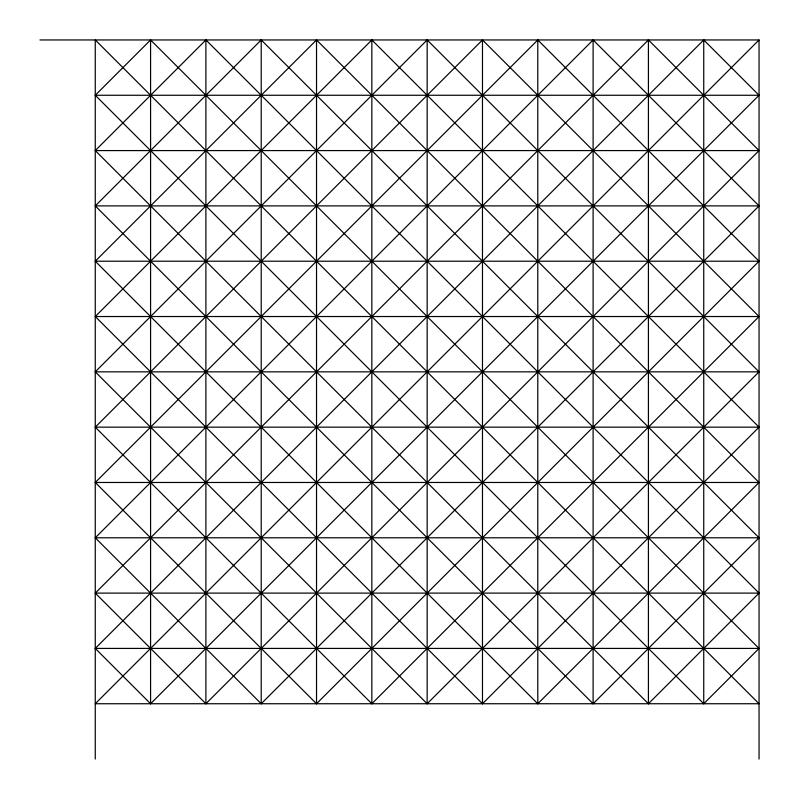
<?xml version="1.0" encoding="UTF-8"?>
<svg xmlns="http://www.w3.org/2000/svg" width="799" height="799" viewBox="0 0 799 799"><rect width="100%" height="100%" fill="white"/><g stroke="black" fill="none" stroke-linecap="round" stroke-linejoin="round"><path stroke-width="1.2" d="M95.261 95.261L150.582 39.95L759.05 648.418L703.739 703.739L95.261 95.261L759.05 95.261L703.739 39.95L95.261 648.418L150.582 703.739L759.05 95.261M95.261 150.582L205.892 39.95L759.05 593.108L648.418 703.739L95.261 150.582L759.05 150.582L648.418 39.95L95.261 593.108L205.892 703.739L759.05 150.582M95.261 205.892L261.213 39.95L759.05 537.787L593.108 703.739L95.261 205.892L759.05 205.892L593.108 39.95L95.261 537.787L261.213 703.739L759.05 205.892M95.261 261.213L316.524 39.95L759.05 482.476L537.787 703.739L95.261 261.213L759.05 261.213L537.787 39.95L95.261 482.476L316.524 703.739L759.05 261.213M95.261 316.524L371.845 39.95L759.05 427.155L482.476 703.739L95.261 316.524L759.05 316.524L482.476 39.95L95.261 427.155L371.845 703.739L759.05 316.524M95.261 371.845L427.155 39.95L759.05 371.845L427.155 703.739L95.261 371.845L759.05 371.845M39.95 39.95L759.05 39.95L95.261 703.739L759.05 703.739L95.261 39.95L95.261 759.05M95.261 427.155L759.05 427.155M95.261 482.476L759.05 482.476M95.261 537.787L759.05 537.787M95.261 593.108L759.05 593.108M95.261 648.418L759.05 648.418M759.05 39.95L759.05 759.05M703.739 39.95L703.739 703.739M648.418 39.95L648.418 703.739M593.108 39.95L593.108 703.739M537.787 39.95L537.787 703.739M482.476 39.95L482.476 703.739M427.155 39.95L427.155 703.739M371.845 39.95L371.845 703.739M316.524 39.95L316.524 703.739M261.213 39.95L261.213 703.739M205.892 39.95L205.892 703.739M150.582 39.95L150.582 703.739"/></g></svg>
